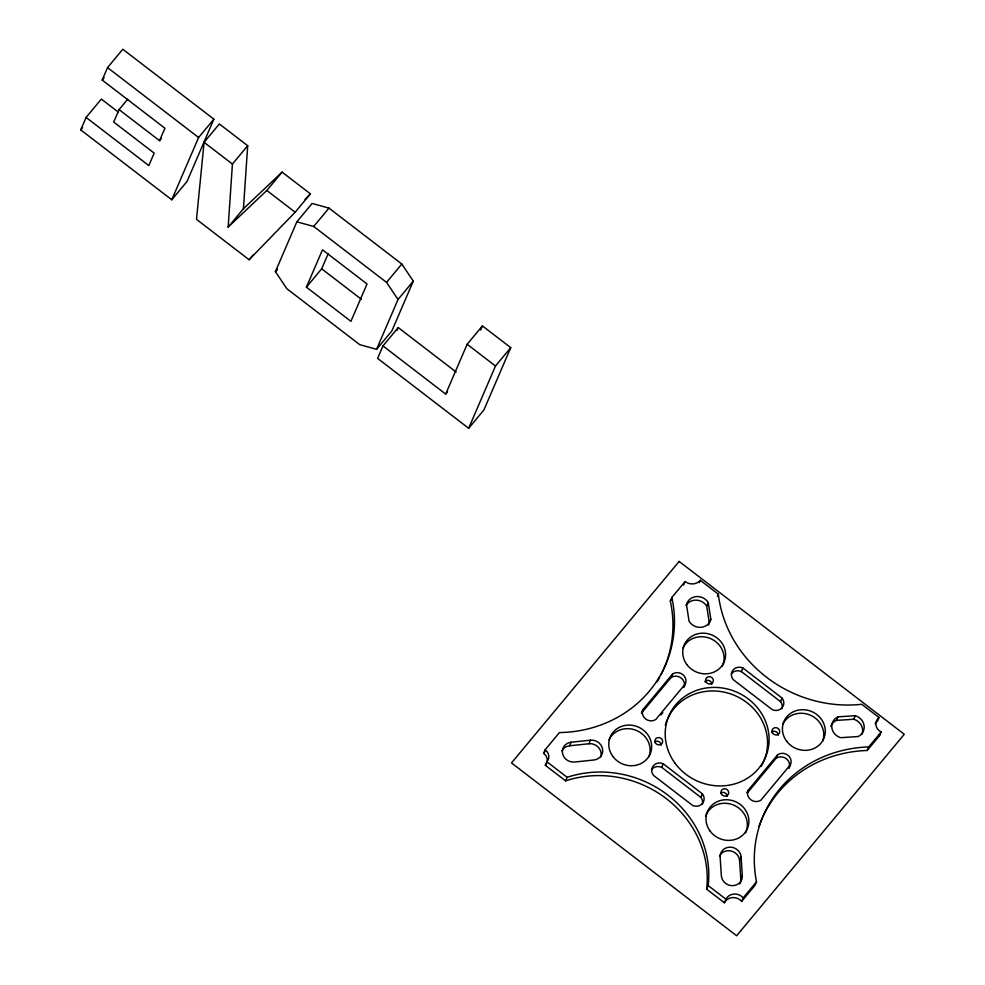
<?xml version="1.0" encoding="UTF-8"?>
<svg xmlns="http://www.w3.org/2000/svg" width="985" height="985" viewBox="0 0 985 985"><rect width="100%" height="100%" fill="white"/><g stroke="black" fill="none" stroke-linecap="round" stroke-linejoin="round"><path stroke-width="1.48" d="M228.163 227.092L232.423 164.064L247.691 145.706L219.359 123.962L204.092 142.308L196.495 219.347L249.106 259.745L295.155 212.218L310.423 193.86L282.092 172.116L243.43 208.734L228.163 227.092L266.824 190.462L282.092 172.116M243.43 208.734L247.691 145.706M127.668 99.276L119.074 109.606L159.545 140.67L164.914 128.21L102.181 80.056L107.55 67.608L122.817 49.25L213.868 119.16L187.051 181.437L171.784 199.783L80.721 129.885L86.089 117.424L101.356 99.079L118.249 112.044M119.074 109.606L113.706 122.054L154.177 153.131L148.821 165.578L86.089 117.424M171.784 199.783L198.601 137.506L213.868 119.16M275.406 271.638L296.854 221.81L312.134 203.464L328.978 208.106L401.818 264.029L413.306 281.131L391.845 330.96L376.578 349.306L359.734 344.664L286.881 288.74L275.406 271.638L277.314 269.336M306.409 287.152L322.501 249.796L367.023 283.963L350.931 321.332L306.409 287.152L321.676 268.806L328.239 253.576M376.578 349.306L398.038 299.489L413.306 281.131M382.968 345.932L377.6 358.38L468.663 428.29L483.93 409.932L510.747 347.656L482.416 325.912L467.149 344.257L445.688 394.086L382.968 345.932L398.236 327.574L456.141 372.022M397.041 330.344L398.236 327.574M480.631 330.061L482.416 325.912M468.663 428.29L495.48 366.014L510.747 347.656M546.38 763.88A8.767 8.114 23.3 0 0 543.597 753.316L545.136 749.757L559.443 732.569A125.292 116.008 23.3 0 0 671.844 597.464L685.104 581.532A11.081 10.269 23.3 0 0 700.323 580.325L718.361 594.177A124.738 115.491 23.3 0 0 861.789 704.287L879.039 717.523A9.197 8.52 23.3 0 0 881.169 732.003L879.63 735.561L867.219 750.471A127.188 117.757 23.3 0 0 759.029 826.218M881.169 732.003L868.758 746.913A127.188 117.757 23.3 0 0 756.505 881.834L754.966 885.392L741.668 901.386A10.54 9.764 23.3 0 0 724.381 902.753L706.651 889.147A104.041 96.333 23.3 0 0 565.612 780.871L545.358 765.32L546.897 761.762A8.767 8.114 23.3 0 0 545.136 749.757M561.893 750.829A10.626 9.838 23.3 0 1 569.601 745.78L571.14 742.222L590.471 740.191A10.626 9.838 23.3 0 1 602.561 749.006A10.626 9.838 23.3 0 1 593.93 760.001L574.612 762.033A10.626 9.838 23.3 0 1 562.509 753.229A10.626 9.838 23.3 0 1 571.14 742.222M565.612 780.871L567.151 777.313L546.897 761.762M569.601 745.78L588.931 743.749L590.471 740.191M660.898 675.008A125.292 116.008 23.3 0 0 670.317 601.022L671.844 597.464M683.578 585.09L685.104 581.532M641.912 711.995L642.934 709.619L672.496 674.085A8.385 7.769 23.3 0 1 682.703 674.466A8.385 7.769 23.3 0 1 685.338 683.959L683.812 687.518M699.301 582.689L700.323 580.325M641.395 713.177L670.957 677.643L672.496 674.085M709.003 623.837A11.955 11.069 23.3 0 0 709.298 622.828L706.725 606.144L708.264 602.574A12.029 11.143 23.3 0 0 696.26 596.59A12.029 11.143 23.3 0 0 686.483 604.581L689.032 621.153A11.955 11.069 23.3 0 0 701.024 627.322A11.955 11.069 23.3 0 0 710.838 619.269L708.264 602.574M717.339 596.541L718.361 594.177M709.298 622.828L710.838 619.269M651.504 769.741A8.385 7.769 23.3 0 1 661.711 767.34L663.237 763.781L702.416 793.848A8.446 7.818 23.3 0 1 702.465 803.44A8.446 7.818 23.3 0 1 692.714 805.508L653.547 775.429A8.385 7.769 23.3 0 1 653.375 765.751A8.385 7.769 23.3 0 1 663.237 763.781M731.35 673.752A8.385 7.769 23.3 0 1 741.385 671.573L742.924 668.015L782.09 698.082A8.446 7.818 23.3 0 1 782.139 707.673A8.446 7.818 23.3 0 1 772.4 709.742L733.222 679.662A8.385 7.769 23.3 0 1 733.049 669.985A8.385 7.769 23.3 0 1 742.924 668.015M702.379 804.154A8.446 7.818 23.3 0 0 700.877 797.407L702.416 793.848M781.991 708.646A8.446 7.818 23.3 0 0 780.563 701.64L782.09 698.082M747.036 792.691L748.058 790.327L777.621 754.793A8.385 7.769 23.3 0 1 787.828 755.175A8.385 7.769 23.3 0 1 790.462 764.655L788.936 768.214M706.651 889.147L708.19 885.589A104.041 96.333 23.3 0 0 567.151 777.313M747.48 792.74L776.082 758.351L777.621 754.793M739.833 883.951A10.626 9.838 23.3 0 0 740.794 879.199L739.6 860.619L741.126 857.061A10.626 9.838 23.3 0 0 729.996 847.149A10.626 9.838 23.3 0 0 720.146 857.159L721.352 875.751A10.626 9.838 23.3 0 0 732.483 885.663A10.626 9.838 23.3 0 0 742.321 875.64L741.126 857.061M724.381 902.753L725.92 899.194A10.54 9.764 23.3 0 1 743.195 897.827L756.505 881.834M740.794 879.199L742.321 875.64M741.668 901.386L743.195 897.827M831.882 724.27A11.955 11.069 23.3 0 1 836.4 720.404L837.927 716.846L855.337 715.701A12.029 11.143 23.3 0 1 864.104 725.6A12.029 11.143 23.3 0 1 858.206 736.534L840.673 737.691A11.955 11.069 23.3 0 1 831.832 727.767A11.955 11.069 23.3 0 1 837.927 716.846M862.01 734.305A12.029 11.143 23.3 0 0 853.798 719.259L855.337 715.701M879.039 717.523L877.512 721.082A9.197 8.52 23.3 0 0 875.209 723.827M867.219 750.471L868.758 746.913M102.181 80.056L104.09 77.766M80.721 129.885L82.629 127.594M159.545 140.67L161.454 138.38M249.106 259.745L252.923 255.152M275.468 271.737L277.376 269.434M296.854 221.81L313.71 226.464L328.978 208.106M398.038 299.489L386.551 282.387L401.818 264.029M445.688 394.086L447.596 391.784M543.597 753.316L545.505 751.026M670.317 601.022L672.201 598.745M685.338 683.959L655.776 719.481A8.446 7.818 23.3 0 1 645.655 719.001A8.446 7.818 23.3 0 1 642.934 709.619M660.923 715.024L662.831 712.734M790.462 764.655L760.9 800.189A8.446 7.818 23.3 0 1 750.779 799.697A8.446 7.818 23.3 0 1 748.058 790.327M305.067 199.389L310.423 193.86M836.4 720.404L853.798 719.259M107.55 67.608L198.601 137.506M204.092 142.308L232.423 164.064M266.824 190.462L295.155 212.218M313.71 226.464L386.551 282.387M467.149 344.257L495.48 366.014M321.676 268.806L361.384 299.292M741.385 671.573L780.563 701.64M661.711 767.34L700.877 797.407M708.19 885.589L725.92 899.194M665.331 725.243A52.537 48.634 23.3 0 1 734.736 695.496A52.537 48.634 23.3 0 1 761.183 766.268M705.617 815.974A21.695 20.082 23.3 0 1 733.69 805.102A21.695 20.082 23.3 0 1 745.571 832.805M609.038 739.809A21.695 20.082 23.3 0 1 636.458 730.464A21.695 20.082 23.3 0 1 648.98 756.628M682.999 647.884A21.695 20.082 23.3 0 1 711.244 638.908A21.695 20.082 23.3 0 1 722.3 666.242M782.681 724.406A21.695 20.082 23.3 0 1 810.101 715.073A21.695 20.082 23.3 0 1 822.623 741.237M776.082 758.351A8.385 7.769 23.3 0 1 786.067 758.561A8.385 7.769 23.3 0 1 789.145 767.709M670.957 677.643A8.385 7.769 23.3 0 1 680.45 677.532A8.385 7.769 23.3 0 1 684.316 685.966M720.688 793.134A3.928 3.632 23.3 0 1 727.152 796.385M654.668 741.939A3.928 3.632 23.3 0 1 661.144 745.189M704.681 681.743A3.928 3.632 23.3 0 1 711.81 684.292M719.579 855.965A10.626 9.838 23.3 0 1 731.055 850.991A10.626 9.838 23.3 0 1 739.6 860.619M588.931 743.749A10.626 9.838 23.3 0 1 600.739 757.022M830.798 726.462A11.955 11.069 23.3 0 1 831.685 724.578M685.991 605.578A12.029 11.143 23.3 0 1 696.198 600.111A12.029 11.143 23.3 0 1 706.725 606.144M708.744 624.478A11.955 11.069 23.3 0 1 708.437 625.118M879.63 735.561A9.197 8.52 23.3 0 1 879.199 735.339M659.679 677.311A125.292 116.008 23.3 0 1 657.069 681.817M546.195 764.188A8.767 8.114 23.3 0 1 545.358 765.32M771.723 732.015A3.928 3.632 23.3 0 1 778.199 735.266M679.145 561.438L511.51 762.919L736.645 935.75L904.279 734.268L679.145 561.438M710.185 831.205A21.695 20.082 23.3 0 0 747.098 829.247A21.695 20.082 23.3 0 0 725.058 799.758A21.695 20.082 23.3 0 0 710.185 831.205M612.953 756.554A21.695 20.082 23.3 0 0 649.866 754.596A21.695 20.082 23.3 0 0 627.827 725.108A21.695 20.082 23.3 0 0 612.953 756.554M686.914 664.641A21.695 20.082 23.3 0 0 723.827 662.683A21.695 20.082 23.3 0 0 701.8 633.195A21.695 20.082 23.3 0 0 686.914 664.641M786.596 741.163A21.695 20.082 23.3 0 0 823.509 739.206A21.695 20.082 23.3 0 0 801.47 709.717A21.695 20.082 23.3 0 0 786.596 741.163M675.144 763.375A52.537 48.634 23.3 0 0 764.619 759.164A52.537 48.634 23.3 0 0 711.687 687.456A52.537 48.634 23.3 0 0 675.144 763.375M721.365 793.935A3.928 3.632 23.3 0 0 728.075 794.612A3.928 3.632 23.3 0 0 725.009 788.776A3.928 3.632 23.3 0 0 721.365 793.935M655.345 742.739A3.928 3.632 23.3 0 0 662.055 743.416A3.928 3.632 23.3 0 0 658.99 737.58A3.928 3.632 23.3 0 0 655.345 742.739M706.011 681.842A3.928 3.632 23.3 0 0 712.721 682.519A3.928 3.632 23.3 0 0 709.656 676.695A3.928 3.632 23.3 0 0 706.011 681.842M772.4 732.803A3.928 3.632 23.3 0 0 779.11 733.48A3.928 3.632 23.3 0 0 776.057 727.656A3.928 3.632 23.3 0 0 772.4 732.803"/></g></svg>
